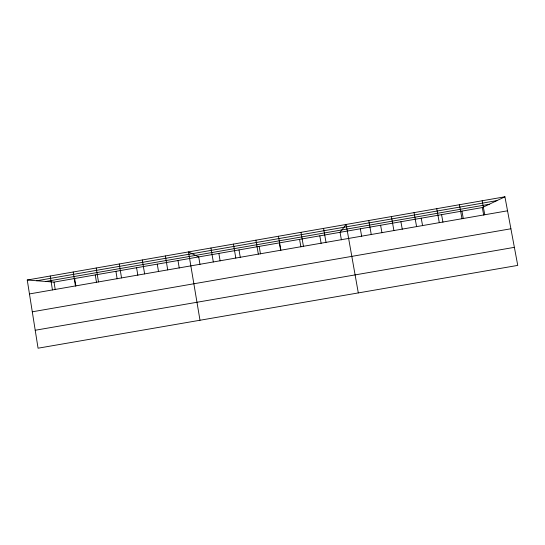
<?xml version="1.0" encoding="UTF-8"?>
<svg xmlns="http://www.w3.org/2000/svg" width="545" height="545" viewBox="0 0 545 545"><rect width="100%" height="100%" fill="white"/><g stroke="black" fill="none" stroke-linecap="round" stroke-linejoin="round"><path stroke-width="0.82" d="M27.25 280.014L54.03 282.106L482.305 207.563L504.922 196.799L517.75 265.395L38.061 348.201L27.25 280.014L504.922 196.799M36.74 280.757L496.897 200.615M45.821 281.465L489.226 204.266M29.457 293.932L507.538 210.799M32.291 311.801L510.903 228.777M35.214 330.256L514.371 247.341M482.168 200.764L484.764 214.757M482.305 207.563L483.701 215.091M461.922 211.106L463.311 218.634M459.442 204.722L462.017 218.715M441.566 214.648L442.942 222.176M436.736 208.68L439.297 222.667M421.224 218.191L422.593 225.719M414.057 212.632L416.591 226.611M400.909 221.726L402.264 229.247M391.399 216.576L393.912 230.555M380.601 225.262L381.956 232.783M368.761 220.521L371.261 234.493M360.32 228.791L361.662 236.312M358.303 292.917L346.15 224.458L340.053 232.32L341.388 239.834M323.56 228.396L326.019 242.362M319.806 235.842L321.128 243.356M300.99 232.327L303.436 246.292M299.58 239.364L300.894 246.878M278.447 236.258L280.873 250.216M279.367 242.879L280.675 250.393M259.182 246.395L260.469 253.909M255.925 240.175L258.33 254.134M239.003 249.91L240.291 257.417M233.43 244.099L235.815 258.051M218.852 253.418L220.126 260.919M210.956 248.016L213.32 261.961M199.981 264.427L198.714 256.92L188.502 251.926L199.995 320.249M177.99 260.53L179.244 268.031M165.394 255.952L167.717 269.891M157.28 264.134L158.527 271.635M142.313 259.972L144.616 273.903M136.591 267.731L137.831 275.232M119.253 263.991L121.535 277.923M115.921 271.335L117.148 278.829M96.213 268.004L98.482 281.928M95.273 274.925L96.492 282.419M74.645 278.515L75.85 286.009M73.2 272.01L75.448 285.934M54.03 282.106L55.229 289.593M50.215 276.015L52.443 289.933"/></g></svg>
